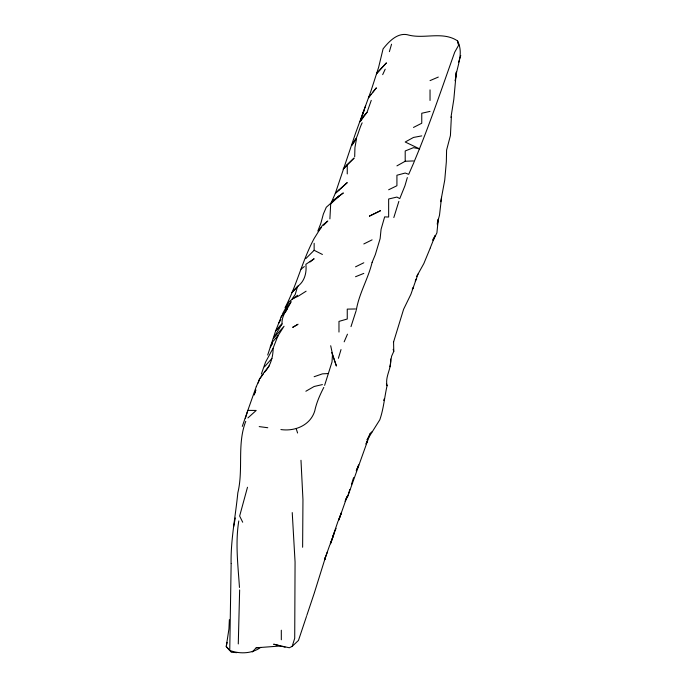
<?xml version="1.0" encoding="UTF-8"?>
<svg xmlns="http://www.w3.org/2000/svg" width="687" height="687" viewBox="0 0 687 687"><rect width="100%" height="100%" fill="white"/><g stroke="black" fill="none" stroke-linecap="round" stroke-linejoin="round"><path stroke-width="1.03" d="M305.861 258.552L314.139 250.291L314.148 243.301M260.759 647.352C251.957 653.801 239.737 654.153 229.75 650.426L231.15 563.589M302.623 547.256L302.958 499.655L300.983 460.281M451.359 116.962L450.423 135.537L446.593 150.11L446.335 161.857L444.747 180.054L440.728 201.712M354.69 156.739L354.921 148.023M238.277 643.934L239.643 589.935M229.364 619.665L228.934 628.983L226.238 646.544L231.364 652.272L236.826 652.65M390.499 359.026C391.882 368.498 384.866 376.218 387.064 385.716C384.505 397.103 383.664 408.662 379.817 419.774L367.09 440.006M231.098 563.314C230.686 539.604 235.529 516.358 237.822 492.828C243.602 469.264 236.86 444.206 245.766 421.329M330.696 345.733L332.508 354.217L332.001 361.98L324.616 385.364M441.561 197.332L439.491 215.254L437.215 223.507M329.889 218.887L330.696 203.833M238.784 520.952C235.194 543.048 238.028 565.324 239.462 587.462M256.277 386.678L259.557 379.018L263.954 372.594M273.134 348.618C273.022 357.24 270.498 365.905 264.495 372.302M450.955 117.425L453.832 99.272L456.323 72.041L455.258 80.98L455.309 80.508C456.357 66.63 464.266 54.685 457.611 40.937C443.089 31.087 424.892 39.03 409.023 35.166C398.211 31.679 389.203 41.186 383.08 48.863L378.589 67.446L370.971 90.959L355.531 133.295L335.325 193.356L330.696 203.91L338.974 196.087L343.32 192.953L332.319 201.179L338.974 196.087L326.291 207.251L323.362 214.035L320.872 223.241L317.849 231.055L321.404 227.474M267.69 355.033L275.624 330.936L282.031 323.921C281.421 315.127 287.819 309.081 291.108 301.645L282.288 314.217L289.313 301.507L297.583 295.273M389.924 366.781L391.599 356.252L393.78 351.358L393.557 341.679M437.327 224.701L438.315 219.127L436.898 232.876L433.188 240.295M354.973 147.336L356.544 138.688M233.683 526.577L235.315 517.955M227.105 642.397L226.238 646.544L229.75 650.426M356.39 309.665C359.224 293.169 368.223 278.604 372.105 262.374M338.399 358.288L341.018 349.571M314.672 591.842L325.595 556.856L324.522 559.905L329.837 544.851M351.469 484.567L352.328 481.544M389.374 51.654L391.556 44.2M407.331 177.572L404.952 185.756L399.774 198.595L396.923 197.066L388.644 199.007L388.644 217.032L384.643 216.886L381.07 229.321L380.134 238.612L375.308 254.671L372.114 262.357M306.78 615.509L314.526 592.366M310.06 261.996L314.139 258.733L305.861 264.315C306.849 272.567 304.676 281.412 297.583 286.419L295.23 294.465L292.112 298.982L298.244 296.2L306.119 291.194M247.492 487.246L239.643 516.04L242.7 522.223M256.199 386.781L247.809 410.465M349.803 489.591L347.777 496.254L370.267 433.377L367.073 439.895M393.823 217.564L398.864 201.36M393.428 342.452L403.613 309.253L410.886 294.328L417.997 274.104L423.836 263.568L430.217 248.136M245.302 418.572L247.767 410.62L242.288 426.395M371.263 100.354L367.03 112.35L360.134 121.642L363.809 110.813L362.384 115.038M282.065 646.184L289.313 647.764L292.173 646.373L294.714 638.283L295.067 562.009L292.233 512.579M356.175 310.533L350.988 326.651M458.469 62.517L460.762 55.475M338.133 520.944L332.946 536.092L336.072 528.337M258.2 383.011L259.557 379.018L263.267 373.986M430.268 247.895L435.249 235.461L432.647 239.969M347.029 496.692L338.725 520.308M330.696 543.408L334.466 532.623M323.543 225.327L327.802 221.025L322.418 225.31L314.157 238.475C302.306 260.596 296.732 285.448 285.036 307.69M362.813 113.638L365.639 105.712M352.611 480.539L353.65 477.611M330.292 544.121L333.126 536.195L330.207 543.889M261.326 374.114L265.543 362.118L273.1 348.197L277.934 335.849L284.049 326.248L273.366 338.485L282.031 323.921M324.522 559.905L327.373 551.987M338.974 519.518L341.559 512.39L338.519 519.99M306.496 616.402L298.459 640.439L292.173 646.373M281.782 315.376L275.624 330.936L281.035 324.891M414.184 161.6C429.315 125.755 441.655 88.76 454.725 52.16L458.873 44.827M413.978 162.287L408.713 174.318L405.201 173.038L396.923 175.245L396.923 185.73L388.644 189.775M356.725 469.676L358.708 464.936L356.218 470.793M344.17 341.834L347.459 334.183M383.604 400.401L384.411 398.64M382.685 74.643L385.201 69.207M323.792 387.425C319.944 394.896 316.501 402.616 314.766 410.886C310.472 425.219 295.109 431.539 281.129 429.59L280.897 429.564M345.75 499.277L347.098 496.469M415.24 281.103L416.562 278.484M366.454 442.909L367.33 441.243L365.75 443.982M362.161 122.81C358.416 130.247 357.644 139.057 351.641 145.421L355.531 138.911M345.02 501.244L347.562 496.735M278.75 323.182L280.889 319.635M285.165 312.551L287.295 309.004M416.588 276.397L418.031 274.079M360.134 121.642L363.809 115.82L367.03 112.35M412.38 289.133L413.48 287.389L412.286 289.098M272.636 343.552L270.283 346.969L272.756 341.679L277.934 335.849L276.165 338.416M264.263 372.174L269.407 365.578M371.074 94.445L368.412 97.752L376.382 87.833L372.397 92.797M281.035 317.154L284.461 312.963M347.253 164.528L343.148 169.191L354.14 158.027L347.253 164.528L347.253 173.914M264.478 366.841L271.915 358.442M297.583 286.419L291.881 292.533L298.364 285.818M252.241 651.989L256.199 647.789L258.93 647.523M247.921 417.928L256.199 410.448L247.921 410.388M301.069 269.158L304.341 266.556M370.731 432.767L372.088 431.797M297.591 324.539L292.662 327.347L298.089 324.212M305.861 391.247L314.139 386.489L322.418 384.583M396.923 165.876L405.201 161.256L413.48 160.938M413.48 127.439L421.758 123.239L421.758 113.252L430.036 111.388M363.809 243.962L372.088 239.857M355.531 266.839L363.809 262.769M430.036 80.611L438.315 77.064M355.531 276.732L363.809 273.4M314.139 376.725L322.418 373.857L328.558 373.53M421.758 135.889L413.48 137.443L405.201 142.011L419.628 148.899L413.48 147.662L405.201 150.968L405.201 161.256M256.199 647.789L281.035 645.952L273.649 644.2L285.096 647.154M355.531 308.97L347.253 309.116L347.253 319.008L338.974 321.396L338.974 332.061M259.205 426.601L267.784 427.735M314.139 250.291L322.418 254.465M386.395 383.896L387.064 385.716M331.744 352.577L336.407 366.025L332.508 354.217M296.277 428.886L297.583 433.016M393.162 349.348L393.78 351.358M457.611 40.937L457.98 43.916M281.309 630.219L281.318 639.769M430.036 89.868L430.036 100.465M255.77 389.967L254.121 394.991L255.822 390.001M386.309 62.989L376.459 73.715L386.309 62.989M338.974 190.041L335.325 193.356L347.253 182.613L338.974 190.041M380.366 210.772L369.46 216.096L380.366 210.772"/></g></svg>
